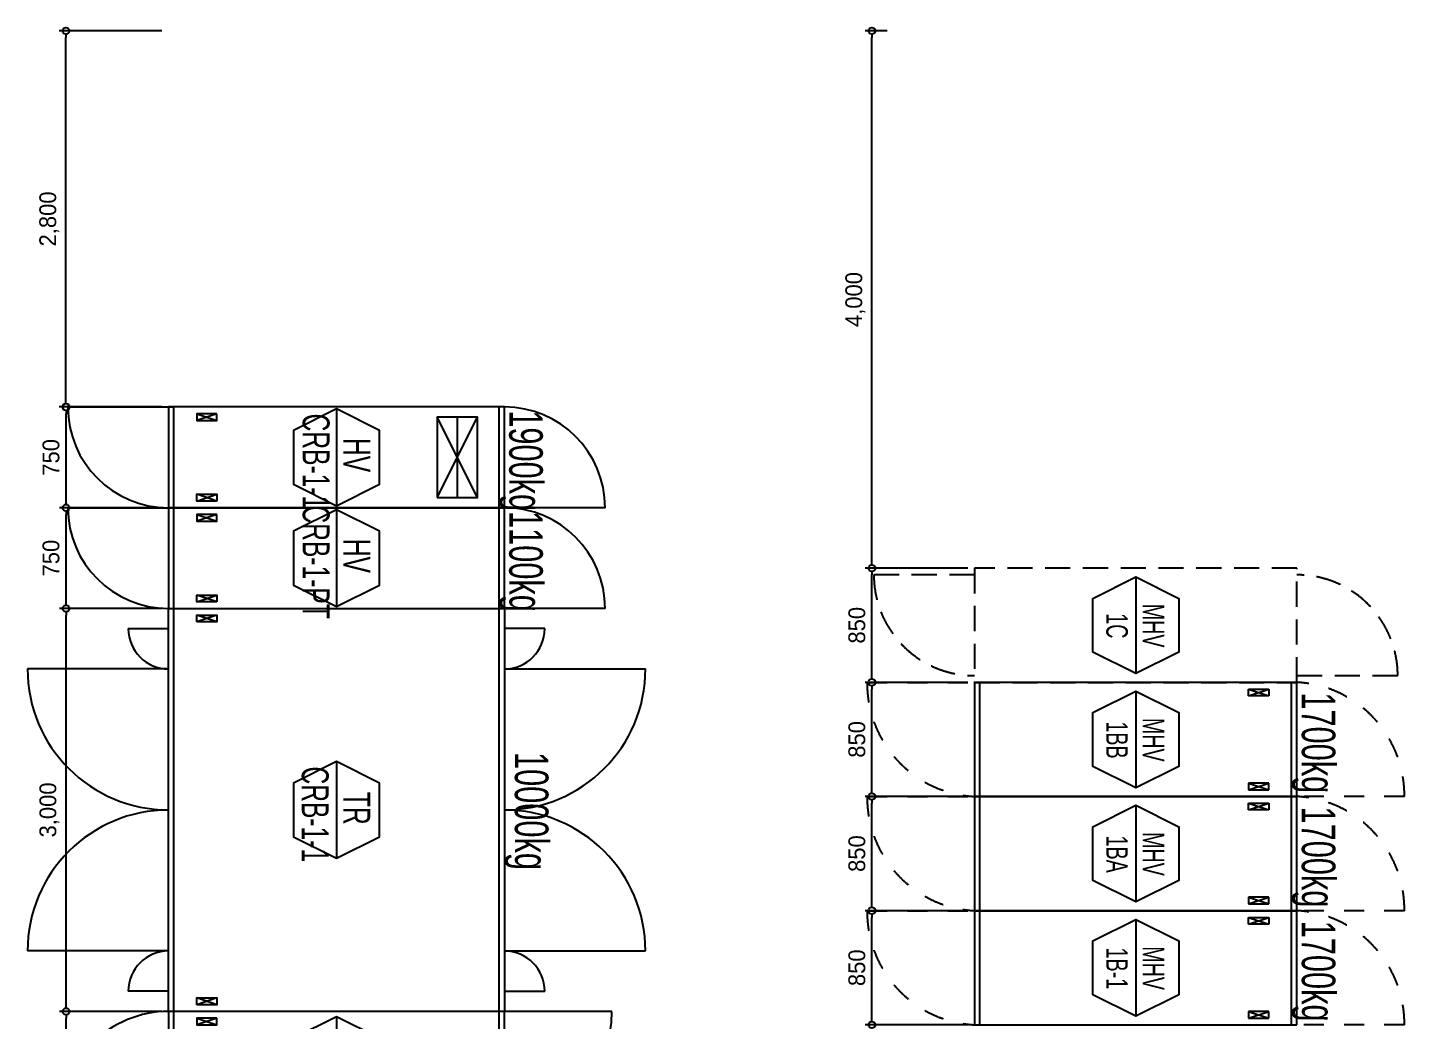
# Model space of a CAD drawing. Header units: millimetres. Extents: x 89978 to 501025, y -351975 to 835730.
# Drawn here: x 315100 to 325350, y -311117 to -303725 of the extents above; entities that cross this region are included whole.
import ezdxf
from ezdxf.enums import TextEntityAlignment as Align

# ---------------------------------------------------------------- set-up
doc = ezdxf.new("R2010")
doc.units = ezdxf.units.MM
doc.header["$LTSCALE"] = 150
doc.linetypes.add('D1', pattern=[3, 1, -1, 1])
doc.linetypes.add('XR-PLAN$0$X-2F-PLAN$0$HIDEN', pattern=[0.1875, 0.125, -0.0625])
doc.layers.get('Defpoints').update_dxf_attribs({"color": 150})
for name, color, linetype in [('------00 Switch Gear', 3, 'Continuous'), ('------00 Switch Gear_Number', 1, 'Continuous'), ('-----36 Dimension', 1, 'Continuous'), ('20251030_전기하중검토', 241, 'Continuous'), ('e-panel-name', 7, 'Continuous')]:
    doc.layers.add(name, color=color, linetype=linetype)
doc.layers.add('NOPLOT', color=191, linetype='Continuous', plot=False)
doc.styles.add('ELEC', font='')
doc.styles.get('ELEC').set_extended_font_data('Dotum')
doc.dimstyles.new('ELEC', dxfattribs={"dimscale": 100, "dimtxt": 2, "dimasz": 1, "dimexe": 2, "dimexo": 1, "dimgap": 1, "dimtad": 1, "dimdec": 0, "dimrnd": 0.25, "dimzin": 9, "dimdsep": 32, "dimlunit": 6, "dimtxsty": 'ELEC', "dimblk": 'Z_DOT', "dimcen": 3, "dimclrd": 7, "dimclre": 7, "dimclrt": 3, "dimadec": 0, "dimazin": 0, "dimtfac": 1, "dimtdec": 0, "dimtix": 1, "dimtmove": 2, "dimatfit": 1, "dimfxl": 1, "dimarcsym": 0})

# ---------------------------------------------------------------- blocks, each defined once
blk = doc.blocks.new('_DOTBLANK')
at = {"color": 0, "linetype": 'ByBlock'}
blk.add_line((-0.5, 0), (-1, 0), dxfattribs=at)
blk.add_circle((0, 0), 0.5, dxfattribs=at)
blk = doc.blocks.new('*D985')
at = {"layer": '-----36 Dimension', "color": 0, "lineweight": -2, "transparency": 16777216}
for p, q in [((316100, -311050), (315337, -311050)), ((315387, -311800), (315387, -311100)), ((316098, -311850), (315337, -311850))]:
    blk.add_line(p, q, dxfattribs=at)
at = {"layer": 'Defpoints', "color": 0, "transparency": 16777216}
for p in [(315387, -311050), (316150, -311050), (316148, -311850)]:
    blk.add_point(p, dxfattribs=at)
at = {"layer": '-----36 Dimension', "color": 0, "lineweight": -2, "transparency": 16777216, "xscale": 50, "yscale": 50, "zscale": 50}
for p, rotation in [((315387, -311050), 90), ((315387, -311850), 270)]:
    blk.add_blockref('_DOTBLANK', p, dxfattribs=dict(at, rotation=rotation))
at = {"layer": '-----36 Dimension', "color": 0, "transparency": 16777216, "insert": (315275, -311450), "char_height": 125, "attachment_point": 5, "rotation": 90, "style": 'ELEC'}
blk.add_mtext('800', dxfattribs=at)
blk = doc.blocks.new('Z_DOT')
for p, q in [((-2, 0), (2, 0)), ((0, -2), (0, 2))]:
    blk.add_line(p, q)
for radius in [2.5, 1.25]:
    blk.add_circle((0, 0), radius)
blk = doc.blocks.new('800X2500')
at = {"layer": '------00 Switch Gear'}
for p, q in [((-2460, 800), (-2460, 0)), ((-210, 750), (-360, 700)), ((-360, 750), (-210, 700)), ((800, 800), (-42, 800)), ((-40, 800), (-40, 0)), ((-3300, 0), (-2458, 0)), ((-210, 50), (-360, 100)), ((-360, 50), (-210, 100))]:
    blk.add_line(p, q, dxfattribs=at)
for points in [[(-2500, 800), (-2500, 0), (0, 0), (0, 800)], [(-360, 750), (-210, 750), (-210, 700), (-360, 700)], [(-360, 50), (-210, 50), (-210, 100), (-360, 100)]]:
    blk.add_lwpolyline(points, close=True, dxfattribs=at)
for centre, start, end in [((-2500, 0), 90, 180), ((0, 800), 270, 0)]:
    blk.add_arc(centre, 800, start, end, dxfattribs=at)
blk = doc.blocks.new('750X2500')
at = {"layer": '------00 Switch Gear'}
for p, q in [((-3250, 750), (-2458, 750)), ((-2460, 750), (-2460, 0)), ((-40, 750), (-40, 0)), ((-210, 700), (-360, 650)), ((-360, 700), (-210, 650)), ((-210, 50), (-360, 100)), ((-360, 50), (-210, 100)), ((750, 0), (-42, 0))]:
    blk.add_line(p, q, dxfattribs=at)
for points in [[(-2500, 750), (-2500, 0), (0, 0), (0, 750)], [(-360, 700), (-210, 700), (-210, 650), (-360, 650)], [(-360, 50), (-210, 50), (-210, 100), (-360, 100)]]:
    blk.add_lwpolyline(points, close=True, dxfattribs=at)
for centre, start, end in [((-2500, 750), 180, 270), ((0, 0), 0, 90)]:
    blk.add_arc(centre, 750, start, end, dxfattribs=at)
blk = doc.blocks.new('*D989')
at = {"layer": '-----36 Dimension', "color": 0, "lineweight": -2, "transparency": 16777216}
for p, q in [((316100, -307300), (315337, -307300)), ((315387, -308000), (315387, -307350)), ((316101, -308050), (315337, -308050))]:
    blk.add_line(p, q, dxfattribs=at)
at = {"layer": 'Defpoints', "color": 0, "transparency": 16777216}
for p in [(315387, -307300), (316150, -307300), (316151, -308050)]:
    blk.add_point(p, dxfattribs=at)
at = {"layer": '-----36 Dimension', "color": 0, "lineweight": -2, "transparency": 16777216, "xscale": 50, "yscale": 50, "zscale": 50}
for p, rotation in [((315387, -307300), 90), ((315387, -308050), 270)]:
    blk.add_blockref('_DOTBLANK', p, dxfattribs=dict(at, rotation=rotation))
at = {"layer": '-----36 Dimension', "color": 0, "transparency": 16777216, "insert": (315275, -307675), "char_height": 125, "attachment_point": 5, "rotation": 90, "style": 'ELEC'}
blk.add_mtext('750', dxfattribs=at)
blk = doc.blocks.new('*D990')
at = {"layer": '-----36 Dimension', "color": 0, "lineweight": -2, "transparency": 16777216}
for p, q in [((316100, -306550), (315337, -306550)), ((315387, -307250), (315387, -306600)), ((316100, -307300), (315337, -307300))]:
    blk.add_line(p, q, dxfattribs=at)
at = {"layer": 'Defpoints', "color": 0, "transparency": 16777216}
for p in [(315387, -306550), (316150, -306550), (316150, -307300)]:
    blk.add_point(p, dxfattribs=at)
at = {"layer": '-----36 Dimension', "color": 0, "lineweight": -2, "transparency": 16777216, "xscale": 50, "yscale": 50, "zscale": 50}
for p, rotation in [((315387, -306550), 90), ((315387, -307300), 270)]:
    blk.add_blockref('_DOTBLANK', p, dxfattribs=dict(at, rotation=rotation))
at = {"layer": '-----36 Dimension', "color": 0, "transparency": 16777216, "insert": (315275, -306925), "char_height": 125, "attachment_point": 5, "rotation": 90, "style": 'ELEC'}
blk.add_mtext('750', dxfattribs=at)
blk = doc.blocks.new('850X2400')
at = {"layer": '------00 Switch Gear'}
for p, q in [((-2360, 850), (-2360, 0)), ((-40, 850), (-40, 0))]:
    blk.add_line(p, q, dxfattribs=at)
at = {"layer": '------00 Switch Gear', "linetype": 'D1'}
for p, q in [((-2040, 800), (-2190, 750)), ((-2040, 750), (-2190, 800)), ((-2040, 50), (-2190, 100)), ((-2040, 100), (-2190, 50))]:
    blk.add_line(p, q, dxfattribs=at)
at = {"layer": '------00 Switch Gear'}
blk.add_lwpolyline([(-2400, 850), (-2400, 0), (0, 0), (0, 850)], close=True, dxfattribs=at)
at = {"layer": '------00 Switch Gear', "linetype": 'D1'}
for points in [[(-2190, 800), (-2190, 750), (-2040, 750), (-2040, 800)], [(-2190, 50), (-2190, 100), (-2040, 100), (-2040, 50)]]:
    blk.add_lwpolyline(points, close=True, dxfattribs=at)
at = {"layer": 'NOPLOT', "linetype": 'D1'}
for p, q in [((-3200, 850), (-2400, 850)), ((800, 0), (0, 0))]:
    blk.add_line(p, q, dxfattribs=at)
for centre, start, end in [((-2356, 843), 179.5156, 267.013), ((-44, 7), 359.5156, 87.013)]:
    blk.add_arc(centre, 844, start, end, dxfattribs=at)
blk = doc.blocks.new('*D1073')
at = {"layer": '-----36 Dimension', "color": 0, "lineweight": -2, "transparency": 16777216}
for p, q in [((322100, -310300), (321336, -310300)), ((321386, -311100), (321386, -310350)), ((322100, -311150), (321336, -311150))]:
    blk.add_line(p, q, dxfattribs=at)
at = {"layer": 'Defpoints', "color": 0, "transparency": 16777216}
for p in [(321386, -310300), (322150, -310300), (322150, -311150)]:
    blk.add_point(p, dxfattribs=at)
at = {"layer": '-----36 Dimension', "color": 0, "lineweight": -2, "transparency": 16777216, "xscale": 50, "yscale": 50, "zscale": 50}
for p, rotation in [((321386, -310300), 90), ((321386, -311150), 270)]:
    blk.add_blockref('_DOTBLANK', p, dxfattribs=dict(at, rotation=rotation))
at = {"layer": '-----36 Dimension', "color": 0, "transparency": 16777216, "insert": (321274, -310725), "char_height": 125, "attachment_point": 5, "rotation": 90, "style": 'ELEC'}
blk.add_mtext('850', dxfattribs=at)
blk = doc.blocks.new('*D1153')
at = {"layer": '-----36 Dimension', "color": 0, "lineweight": -2, "transparency": 16777216}
for p, q in [((322100, -308600), (321336, -308600)), ((321386, -309400), (321386, -308650)), ((322100, -309450), (321336, -309450))]:
    blk.add_line(p, q, dxfattribs=at)
at = {"layer": 'Defpoints', "color": 0, "transparency": 16777216}
for p in [(321386, -308600), (322150, -308600), (322150, -309450)]:
    blk.add_point(p, dxfattribs=at)
at = {"layer": '-----36 Dimension', "color": 0, "lineweight": -2, "transparency": 16777216, "xscale": 50, "yscale": 50, "zscale": 50}
for p, rotation in [((321386, -308600), 90), ((321386, -309450), 270)]:
    blk.add_blockref('_DOTBLANK', p, dxfattribs=dict(at, rotation=rotation))
at = {"layer": '-----36 Dimension', "color": 0, "transparency": 16777216, "insert": (321274, -309025), "char_height": 125, "attachment_point": 5, "rotation": 90, "style": 'ELEC'}
blk.add_mtext('850', dxfattribs=at)
blk = doc.blocks.new('*D1074')
at = {"layer": '-----36 Dimension', "color": 0, "lineweight": -2, "transparency": 16777216}
for p, q in [((321500, -303750), (321336, -303750)), ((321386, -307700), (321386, -303800)), ((322100, -307750), (321336, -307750))]:
    blk.add_line(p, q, dxfattribs=at)
at = {"layer": 'Defpoints', "color": 0, "transparency": 16777216}
for p in [(321386, -303750), (321550, -303750), (322150, -307750)]:
    blk.add_point(p, dxfattribs=at)
at = {"layer": '-----36 Dimension', "color": 0, "lineweight": -2, "transparency": 16777216, "xscale": 50, "yscale": 50, "zscale": 50}
for p, rotation in [((321386, -303750), 90), ((321386, -307750), 270)]:
    blk.add_blockref('_DOTBLANK', p, dxfattribs=dict(at, rotation=rotation))
at = {"layer": '-----36 Dimension', "color": 0, "transparency": 16777216, "insert": (321262, -305750), "char_height": 125, "attachment_point": 5, "rotation": 90, "style": 'ELEC'}
blk.add_mtext('4,000', dxfattribs=at)
blk = doc.blocks.new('*D1075')
at = {"layer": '-----36 Dimension', "color": 0, "lineweight": -2, "transparency": 16777216}
for p, q in [((316100, -303750), (315336, -303750)), ((315386, -306500), (315386, -303800)), ((316100, -306550), (315336, -306550))]:
    blk.add_line(p, q, dxfattribs=at)
at = {"layer": 'Defpoints', "color": 0, "transparency": 16777216}
for p in [(315386, -303750), (316150, -303750), (316150, -306550)]:
    blk.add_point(p, dxfattribs=at)
at = {"layer": '-----36 Dimension', "color": 0, "lineweight": -2, "transparency": 16777216, "xscale": 50, "yscale": 50, "zscale": 50}
for p, rotation in [((315386, -303750), 90), ((315386, -306550), 270)]:
    blk.add_blockref('_DOTBLANK', p, dxfattribs=dict(at, rotation=rotation))
at = {"layer": '-----36 Dimension', "color": 0, "transparency": 16777216, "insert": (315262, -305150), "char_height": 125, "attachment_point": 5, "rotation": 90, "style": 'ELEC'}
blk.add_mtext('2,800', dxfattribs=at)
blk = doc.blocks.new('*D1162')
at = {"layer": '-----36 Dimension', "color": 0, "lineweight": -2, "transparency": 16777216}
for p, q in [((322100, -309450), (321336, -309450)), ((321386, -310250), (321386, -309500)), ((322100, -310300), (321336, -310300))]:
    blk.add_line(p, q, dxfattribs=at)
at = {"layer": 'Defpoints', "color": 0, "transparency": 16777216}
for p in [(321386, -309450), (322150, -309450), (322150, -310300)]:
    blk.add_point(p, dxfattribs=at)
at = {"layer": '-----36 Dimension', "color": 0, "lineweight": -2, "transparency": 16777216, "xscale": 50, "yscale": 50, "zscale": 50}
for p, rotation in [((321386, -309450), 90), ((321386, -310300), 270)]:
    blk.add_blockref('_DOTBLANK', p, dxfattribs=dict(at, rotation=rotation))
at = {"layer": '-----36 Dimension', "color": 0, "transparency": 16777216, "insert": (321274, -309875), "char_height": 125, "attachment_point": 5, "rotation": 90, "style": 'ELEC'}
blk.add_mtext('850', dxfattribs=at)
blk = doc.blocks.new('*D1101')
at = {"layer": '-----36 Dimension', "color": 0, "lineweight": -2, "transparency": 16777216}
for p, q in [((316101, -308050), (315337, -308050)), ((315387, -311000), (315387, -308100)), ((316098, -311050), (315337, -311050))]:
    blk.add_line(p, q, dxfattribs=at)
at = {"layer": 'Defpoints', "color": 0, "transparency": 16777216}
for p in [(315387, -308050), (316151, -308050, 0), (316148, -311050, 0)]:
    blk.add_point(p, dxfattribs=at)
at = {"layer": '-----36 Dimension', "color": 0, "lineweight": -2, "transparency": 16777216, "xscale": 50, "yscale": 50, "zscale": 50}
for p, rotation in [((315387, -308050), 90), ((315387, -311050), 270)]:
    blk.add_blockref('_DOTBLANK', p, dxfattribs=dict(at, rotation=rotation))
at = {"layer": '-----36 Dimension', "color": 0, "transparency": 16777216, "insert": (315263, -309550), "char_height": 125, "attachment_point": 5, "rotation": 90, "style": 'ELEC'}
blk.add_mtext('3,000', dxfattribs=at)
blk = doc.blocks.new('*D1165')
at = {"layer": '-----36 Dimension', "color": 0, "lineweight": -2, "transparency": 16777216}
for p, q in [((322100, -307750), (321336, -307750)), ((321386, -308550), (321386, -307800)), ((322100, -308600), (321336, -308600))]:
    blk.add_line(p, q, dxfattribs=at)
at = {"layer": 'Defpoints', "color": 0, "transparency": 16777216}
for p in [(321386, -307750), (322150, -307750), (322150, -308600)]:
    blk.add_point(p, dxfattribs=at)
at = {"layer": '-----36 Dimension', "color": 0, "lineweight": -2, "transparency": 16777216, "xscale": 50, "yscale": 50, "zscale": 50}
for p, rotation in [((321386, -307750), 90), ((321386, -308600), 270)]:
    blk.add_blockref('_DOTBLANK', p, dxfattribs=dict(at, rotation=rotation))
at = {"layer": '-----36 Dimension', "color": 0, "transparency": 16777216, "insert": (321274, -308175), "char_height": 125, "attachment_point": 5, "rotation": 90, "style": 'ELEC'}
blk.add_mtext('850', dxfattribs=at)

msp = doc.modelspace()

# ---------------------------------------------------------------- linework, layer by layer
at = {"layer": '------00 Switch Gear'}
for p, q in [((316190, -311050), (316190, -308050)), ((316510, -308150), (316360, -308100)), ((316510, -308100), (316360, -308150)), ((318610, -311050), (318610, -308050)), ((315850, -308200), (316150, -308200)), ((318950, -308200), (318650, -308200)), ((316150, -308500), (315100, -308500)), ((318650, -308500), (319700, -308500)), ((316150, -310600), (315100, -310600)), ((318650, -310600), (319700, -310600)), ((316150, -310900), (315850, -310900)), ((316510, -311000), (316360, -310950)), ((316510, -310950), (316360, -311000)), ((318650, -310900), (318950, -310900))]:
    msp.add_line(p, q, dxfattribs=at)
at = {"layer": '------00 Switch Gear', "elevation": 0}
for points in [[(316150, -311050), (316150, -308050), (318650, -308050), (318650, -311050)], [(316360, -308150), (316360, -308100), (316510, -308100), (316510, -308150)], [(316360, -311000), (316360, -310950), (316510, -310950), (316510, -311000)]]:
    msp.add_lwpolyline(points, close=True, dxfattribs=at)
at = {"layer": '------00 Switch Gear'}
for centre, radius, start, end in [((316150, -308200), 300, 180, 270), ((318650, -308200), 300, 270, 0), ((316150, -308500), 1050, 180, 270), ((318650, -308500), 1050, 270, 0), ((316150, -310600), 1050, 90, 180), ((318650, -310600), 1050, 0, 90), ((316150, -310900), 300, 90, 180), ((318650, -310900), 300, 0, 90)]:
    msp.add_arc(centre, radius, start, end, dxfattribs=at)
at = {"layer": '------00 Switch Gear_Number', "color": 1, "elevation": 0}
for points in [[(317400, -306565), (317400, -307285), (317720, -307125.4), (317720, -306724.6), (317400, -306565), (317080, -306724.6), (317080, -307125.4), (317400, -307285)], [(317400, -307315), (317400, -308035), (317720, -307875.4), (317720, -307474.6), (317400, -307315), (317080, -307474.6), (317080, -307875.4), (317400, -308035)], [(317400, -309190), (317400, -309910), (317720, -309750.4), (317720, -309349.6), (317400, -309190), (317080, -309349.6), (317080, -309750.4), (317400, -309910)], [(317400, -311090), (317400, -311810), (317720, -311650.4), (317720, -311249.6), (317400, -311090), (317080, -311249.6), (317080, -311650.4), (317400, -311810)]]:
    msp.add_lwpolyline(points, dxfattribs=at)
at = {"layer": '------00 Switch Gear_Number', "color": 7, "lineweight": -2, "elevation": 0}
msp.add_lwpolyline([(323350, -307815), (323350, -308535), (323030, -308375.4), (323030, -307974.6), (323350, -307815), (323670, -307974.6), (323670, -308375.4), (323350, -308535)], dxfattribs=at)
at = {"layer": '------00 Switch Gear_Number', "color": 1, "lineweight": -2, "elevation": 0}
for points in [[(323350, -308665), (323350, -309385), (323030, -309225.4), (323030, -308824.6), (323350, -308665), (323670, -308824.6), (323670, -309225.4), (323350, -309385)], [(323350, -309515), (323350, -310235), (323030, -310075.4), (323030, -309674.6), (323350, -309515), (323670, -309674.6), (323670, -310075.4), (323350, -310235)], [(323350, -310365), (323350, -311085), (323030, -310925.4), (323030, -310524.6), (323350, -310365), (323670, -310524.6), (323670, -310925.4), (323350, -311085)]]:
    msp.add_lwpolyline(points, dxfattribs=at)
at = {"layer": 'e-panel-name', "linetype": 'XR-PLAN$0$X-2F-PLAN$0$HIDEN', "ltscale": 10}
for p, q in [((322150, -307800), (321400, -307800)), ((324550, -308550), (325300, -308550))]:
    msp.add_line(p, q, dxfattribs=at)
at = {"layer": 'e-panel-name', "linetype": 'XR-PLAN$0$X-2F-PLAN$0$HIDEN', "ltscale": 10, "elevation": 0}
msp.add_lwpolyline([(322150, -308600), (324550, -308600), (324550, -307750), (322150, -307750)], close=True, dxfattribs=at)
at = {"layer": 'e-panel-name', "linetype": 'XR-PLAN$0$X-2F-PLAN$0$HIDEN', "ltscale": 10}
for centre, start, end in [((322150, -307800), 180, 270), ((324550, -308550), 0, 90)]:
    msp.add_arc(centre, 750, start, end, dxfattribs=at)
at = {"layer": 'NOPLOT'}
for p, q in [((318150, -307225), (318450, -306625)), ((318450, -307225), (318150, -306625)), ((318300, -307225), (318300, -306625))]:
    msp.add_line(p, q, dxfattribs=at)
at = {"layer": 'NOPLOT', "elevation": 0}
msp.add_lwpolyline([(318150, -307225), (318450, -307225), (318450, -306625), (318150, -306625)], close=True, dxfattribs=at)

# ---------------------------------------------------------------- block references
at = {"layer": 'e-panel-name', "rotation": 180}
for name, p in [('750X2500', (316150, -306550)), ('750X2500', (316150, -307300)), ('850X2400', (322150, -308600)), ('850X2400', (322150, -309450)), ('850X2400', (322150, -310300)), ('800X2500', (316150, -311050))]:
    msp.add_blockref(name, p, dxfattribs=at)

# ---------------------------------------------------------------- texts
at = {"layer": '------00 Switch Gear_Number', "color": 0, "style": 'ELEC', "width": 0.7}
for s, p in [('CRB-1-1', (317248.3, -306955.1)), ('HV', (317551.2, -306908.3)), ('CRB-1-PT', (317248.3, -307705.1)), ('HV', (317551.2, -307658.3)), ('CRB-1-1', (317241.7, -309582.5)), ('TR', (317551.2, -309537.8))]:
    msp.add_text(s, height=200, rotation=270, dxfattribs=at).set_placement(p, align=Align.MIDDLE_CENTER)
at = {"layer": '------00 Switch Gear_Number', "color": 7, "lineweight": -2, "style": 'ELEC', "width": 0.7}
for s, p in [('1C', (323210.4, -308179.4)), ('MHV', (323482, -308177.5)), ('1BB', (323210.4, -309029.4)), ('MHV', (323482, -309027.5)), ('1BA', (323210.4, -309879.4)), ('MHV', (323482, -309877.5)), ('1B-1', (323210.4, -310729.4)), ('MHV', (323482, -310727.5))]:
    msp.add_text(s, height=160, rotation=270, dxfattribs=at).set_placement(p, align=Align.MIDDLE)
at = {"layer": '20251030_전기하중검토', "style": 'ELEC', "width": 0.7}
for s, p in [('1900kg', (318779.5, -306950)), ('1100kg', (318779.5, -307700)), ('1700kg', (324679.5, -309050)), ('10000kg', (318821.5, -309557.5)), ('1700kg', (324679.5, -309900)), ('1700kg', (324679.5, -310750))]:
    msp.add_text(s, height=250, rotation=270, dxfattribs=at).set_placement(p, align=Align.MIDDLE)

# ---------------------------------------------------------------- dimensions: what is measured, and where the dimension line sits
at = {"layer": '-----36 Dimension'}
for base, p1, p2, angle, picture, middle in [((315386.3, -303750), (316150, -306550), (316150, -303750), 90, '*D1075', (315261.6, -305150)), ((321386.3, -303750), (322150, -307750), (321550, -303750), 90, '*D1074', (321261.6, -305750)), ((315387.3, -306550), (316150, -307300), (316150, -306550), 270, '*D990', (315274.7, -306925)), ((315387.3, -307300), (316151, -308050), (316150, -307300), 270, '*D989', (315274.7, -307675)), ((321386.3, -307750), (322150, -308600), (322150, -307750), 90, '*D1165', (321273.7, -308175)), ((315387.3, -308050, 0), (316147.8, -311050, 0), (316151, -308050, 0), 270, '*D1101', (315262.6, -309550, 0)), ((321386.3, -308600), (322150, -309450), (322150, -308600), 90, '*D1153', (321273.7, -309025)), ((321386.3, -309450), (322150, -310300), (322150, -309450), 90, '*D1162', (321273.7, -309875)), ((321386.3, -310300), (322150, -311150), (322150, -310300), 90, '*D1073', (321273.7, -310725)), ((315387.3, -311050), (316147.8, -311850), (316150, -311050), 90, '*D985', (315274.7, -311450))]:
    dim = msp.add_linear_dim(base=base, p1=p1, p2=p2, angle=angle, dimstyle='ELEC', override={"dimscale": 50, "dimtxt": 2.5, "dimexe": 1, "dimtad": 2, "dimblk1": 'DOTBLANK', "dimblk2": 'DOTBLANK', "dimsah": 1, "dimclrd": 0, "dimclre": 0, "dimclrt": 0}, dxfattribs=at)
    dim.commit()
    dim.dimension.update_dxf_attribs({"geometry": picture, "text_midpoint": middle})

doc.saveas('drawing.dxf')
